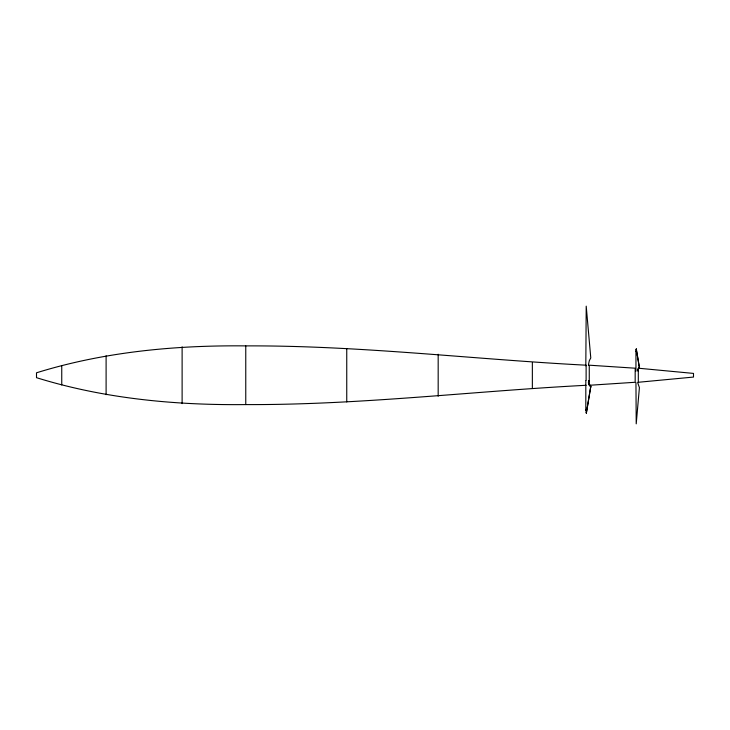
<?xml version="1.0" encoding="UTF-8"?>
<svg xmlns="http://www.w3.org/2000/svg" width="730" height="730" viewBox="0 0 730 730"><rect width="100%" height="100%" fill="white"/><g stroke="black" fill="none" stroke-linecap="round" stroke-linejoin="round"><path stroke-width="1.09" d="M635.949 351.55L636.323 349.04L639.416 367.491L637.865 369.69A12.109 6.059 0 0 0 637.901 371.023M585.816 409.439L586.363 413.025L590.78 386.207L588.553 383.058A17.301 8.651 0 0 1 588.617 381.151L588.827 380.54M586.363 413.025L590.78 386.663L590.223 386.261M588.827 380.987L588.617 381.598A17.301 8.651 0 0 0 588.553 383.515L589.731 385.805M639.033 368.093L639.416 367.163L637.865 369.371A12.109 6.059 0 0 0 637.901 370.703M586.117 380.266L586.117 365.192C472.639 359.315 359.589 345.39 245.764 345.892C175.273 345.153 104.062 351.823 36.5 372.802L36.5 377.675C104.062 398.653 175.273 405.332 245.764 404.584C359.589 405.086 472.639 391.161 586.117 385.285M589.265 385.285L635.173 382.274L635.173 368.203L589.265 365.192L589.265 384.947M639.416 367.81L636.213 349.04M586.363 412.103L586.208 413.025M638.312 368.203L693.5 373.413L693.5 377.063L638.312 382.274L638.312 368.449M590.223 386.736L590.78 387.128L590.78 386.207M636.323 349.04L636.323 349.688M635.949 350.902L635.949 371.132M635.949 382.63L636.213 423.856L639.416 387.594L637.865 383.186A12.109 12.109 0 0 1 637.81 382.292M585.816 365.858L586.208 306.144L590.78 357.946L589.32 360.684L588.553 364.243A17.301 17.301 0 0 0 588.48 365.511M585.816 380.522L585.816 410.36M532.352 362.518L532.352 387.959M438.173 354.251L438.173 396.226M346.75 348.548L346.75 401.929M245.764 345.892L245.764 404.584M182.117 346.85L182.117 403.626M106.105 355.784L106.105 394.693M61.749 365.511L61.749 384.965"/></g></svg>
